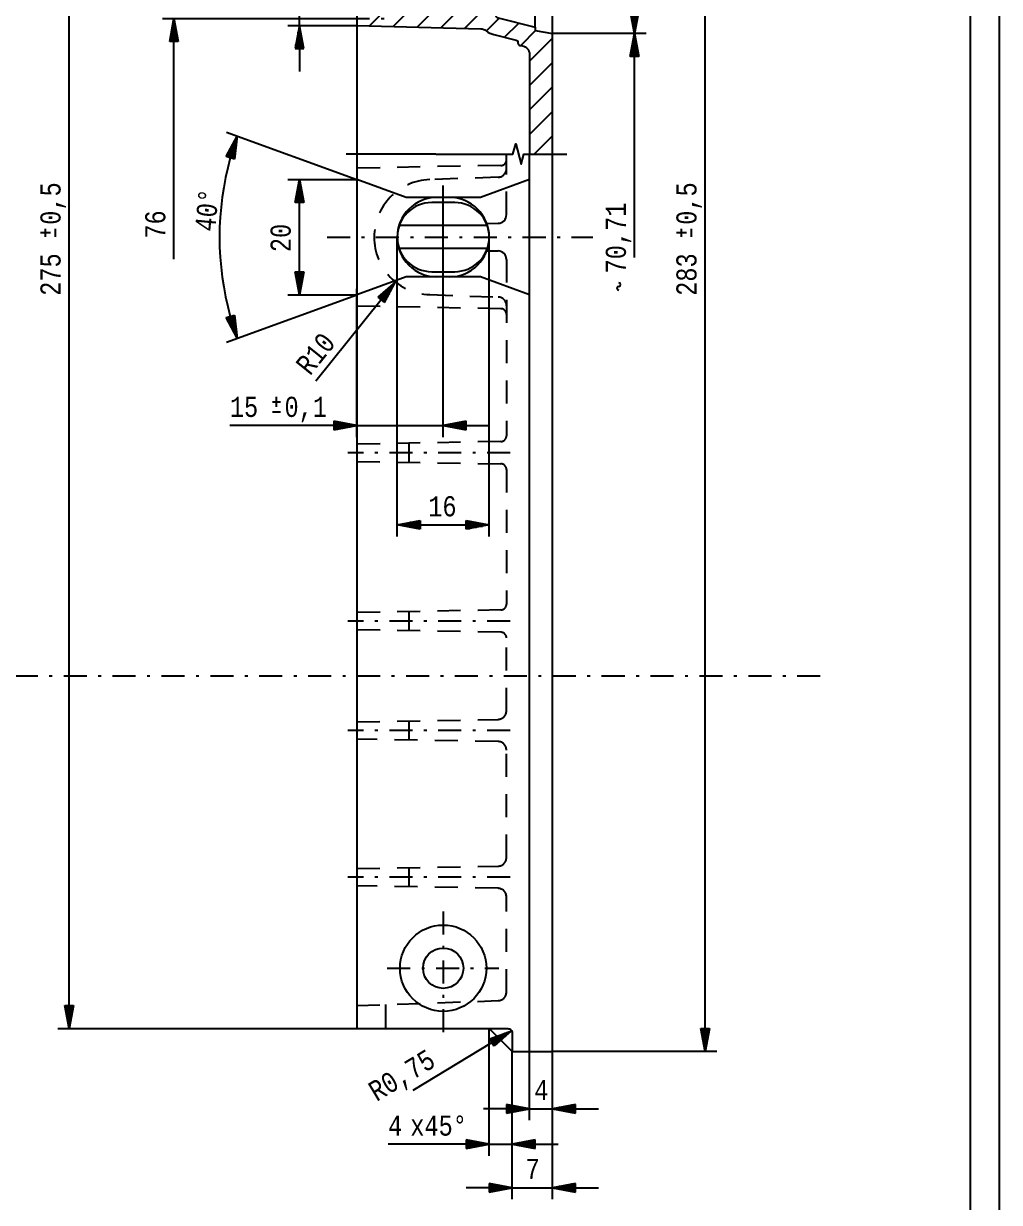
# Model space of a CAD drawing. Extents: x -39 to 802, y -19 to 575.
# Drawn here: x 632.8 to 802.5, y 85.5 to 290.3 of the extents above; entities that cross this region are included whole.
import ezdxf

# ---------------------------------------------------------------- set-up
doc = ezdxf.new("R2010")
doc.units = 0
doc.header["$MEASUREMENT"] = 0
for name, pattern in [('GESTRICHELT', [7, 4, -3]), ('STRICHPUNKT', [8.5, 4, -2, 0.5, -2]), ('STRICHPUNKT2', [18.5, 10, -4, 0.5, -4])]:
    doc.linetypes.add(name, pattern=pattern)
doc.layers.get('0').update_dxf_attribs({"linetype": 'CONTINUOUS'})
doc.layers.add('1', color=7, linetype='CONTINUOUS')
doc.layers.add('49', color=7, linetype='CONTINUOUS')
doc.styles.add('MONOTXT', font='monotxt.shx')
doc.dimstyles.new('DST_0001', dxfattribs={"dimtxt": 3.5, "dimasz": 3.5, "dimexe": 2, "dimexo": 0, "dimgap": 0.09, "dimtad": 1, "dimdsep": 46, "dimtxsty": 'MONOTXT', "dimcen": 0, "dimdle": 0.09, "dimclrd": 4, "dimclre": 4, "dimclrt": 2, "dimazin": 0, "dimtfac": 1, "dimtmove": 2, "dimatfit": 3, "dimfxl": 1, "dimtzin": 0, "dimarcsym": 0})
doc.dimstyles.new('DST_0002', dxfattribs={"dimtxt": 3.5, "dimasz": 3.5, "dimexe": 2, "dimexo": 0, "dimgap": 0.09, "dimtad": 1, "dimdsep": 46, "dimtxsty": 'MONOTXT', "dimcen": 0, "dimdle": 0.09, "dimclrd": 4, "dimclre": 4, "dimclrt": 2, "dimazin": 0, "dimtol": 1, "dimtp": 0.1, "dimtm": 0.1, "dimtfac": 1, "dimtmove": 2, "dimatfit": 3, "dimfxl": 1, "dimtzin": 0, "dimarcsym": 0})
doc.dimstyles.new('DST_0004', dxfattribs={"dimtxt": 3.5, "dimasz": 3.5, "dimexe": 2, "dimexo": 0, "dimgap": 0.09, "dimtad": 1, "dimdsep": 46, "dimtxsty": 'MONOTXT', "dimcen": 0, "dimdle": 0.09, "dimclrd": 4, "dimclre": 4, "dimclrt": 2, "dimazin": 0, "dimtfac": 1, "dimtofl": 0, "dimtmove": 2, "dimatfit": 3, "dimfxl": 1, "dimtzin": 0, "dimarcsym": 0})
doc.dimstyles.new('DST_0008', dxfattribs={"dimtxt": 3.5, "dimasz": 4, "dimexe": 2, "dimexo": 0, "dimgap": 0.09, "dimtad": 1, "dimdsep": 46, "dimtxsty": 'MONOTXT', "dimsah": 1, "dimcen": 0, "dimdle": 0.09, "dimse2": 1, "dimclrd": 4, "dimclre": 4, "dimclrt": 2, "dimazin": 0, "dimtfac": 1, "dimtmove": 2, "dimatfit": 3, "dimfxl": 1, "dimtzin": 0, "dimarcsym": 0})
doc.dimstyles.new('DST_0009', dxfattribs={"dimtxt": 3.5, "dimasz": 0, "dimexe": 2, "dimexo": 0, "dimgap": 0.09, "dimtad": 1, "dimdsep": 46, "dimtxsty": 'MONOTXT', "dimsah": 1, "dimcen": 0, "dimdle": 0.09, "dimse1": 1, "dimclrd": 4, "dimclre": 4, "dimclrt": 2, "dimazin": 0, "dimtfac": 1, "dimtmove": 2, "dimatfit": 3, "dimfxl": 1, "dimtzin": 0, "dimarcsym": 0})
doc.dimstyles.new('DST_0010', dxfattribs={"dimtxt": 3.5, "dimasz": 3.5, "dimexe": 2, "dimexo": 0, "dimgap": 0.09, "dimtad": 1, "dimdsep": 46, "dimtxsty": 'MONOTXT', "dimcen": 0, "dimdle": 0.09, "dimclrd": 4, "dimclre": 4, "dimclrt": 2, "dimazin": 0, "dimtol": 1, "dimtp": 0.5, "dimtm": 0.5, "dimtfac": 1, "dimtmove": 2, "dimatfit": 3, "dimfxl": 1, "dimtzin": 0, "dimarcsym": 0})

# ---------------------------------------------------------------- blocks, each defined once
blk = doc.blocks.new('*X73')
at = {"layer": '1', "color": 3}
for p, q in [((712.63, 385.95), (721.4, 394.71)), ((724.78, 393.86), (716.73, 385.81)), ((690.78, 389.55), (691.94, 390.71)), ((696.18, 390.71), (692.14, 386.67)), ((696.24, 386.52), (700.43, 390.71)), ((704.67, 390.71), (700.34, 386.38)), ((704.43, 386.24), (708.91, 390.71)), ((713.15, 390.71), (708.53, 386.09)), ((720.39, 385.22), (724.78, 389.61)), ((724.78, 385.37), (720.78, 381.37)), ((720.78, 377.13), (724.78, 381.13)), ((724.78, 376.89), (715.44, 367.54)), ((721.89, 369.75), (724.78, 372.64)), ((712.35, 368.69), (713.76, 370.1)), ((721.09, 368.95), (721.76, 369.63)), ((714.92, 367.03), (711.92, 364.03)), ((724.78, 368.4), (724.78, 368.4)), ((711.92, 359.78), (714.92, 362.78)), ((724.78, 364.16), (724.78, 364.16)), ((714.92, 358.54), (711.92, 355.54)), ((724.78, 359.92), (724.78, 359.92)), ((711.92, 351.3), (714.92, 354.3)), ((724.78, 355.67), (724.78, 355.67)), ((724.78, 351.43), (724.78, 351.43)), ((714.92, 350.06), (711.92, 347.06)), ((724.78, 347.19), (724.78, 347.19)), ((711.92, 342.81), (714.92, 345.81)), ((724.78, 342.94), (724.78, 342.94)), ((714.92, 341.57), (711.92, 338.57)), ((724.78, 338.7), (724.78, 338.7)), ((711.92, 334.33), (714.92, 337.33)), ((724.78, 334.46), (724.78, 334.46)), ((714.92, 333.09), (711.92, 330.09)), ((724.78, 330.22), (724.78, 330.22)), ((711.92, 325.84), (714.92, 328.84)), ((724.78, 325.97), (724.78, 325.97)), ((714.92, 324.6), (711.92, 321.6)), ((724.78, 321.73), (724.78, 321.73)), ((711.92, 317.36), (714.92, 320.36)), ((724.78, 317.49), (724.78, 317.49)), ((714.92, 316.12), (711.92, 313.12)), ((711.92, 308.87), (714.92, 311.87)), ((724.78, 313.25), (724.78, 313.25)), ((714.92, 307.63), (711.92, 304.63)), ((724.78, 309), (724.78, 309)), ((711.92, 300.39), (714.92, 303.39)), ((724.78, 304.76), (724.78, 304.76)), ((714.92, 299.14), (711.92, 296.14)), ((724.78, 300.52), (724.78, 300.52)), ((724.78, 296.28), (724.78, 296.28)), ((708.71, 292.93), (705.36, 289.58)), ((709.49, 289.47), (714.92, 294.9)), ((691.28, 292.48), (690.78, 291.97)), ((692.96, 289.91), (695.64, 292.59)), ((700, 292.7), (697.09, 289.8)), ((701.23, 289.69), (704.36, 292.82)), ((715.53, 291.26), (713.29, 289.03)), ((724.78, 292.03), (724.78, 292.03)), ((716.45, 287.94), (718.92, 290.41)), ((721.84, 289.09), (719.25, 286.5)), ((720.78, 283.79), (724.78, 287.79)), ((724.78, 283.55), (720.78, 279.55)), ((720.78, 275.31), (724.78, 279.31)), ((724.78, 275.06), (720.78, 271.06)), ((721.61, 267.65), (724.78, 270.82))]:
    blk.add_line(p, q, dxfattribs=at)
blk = doc.blocks.new('*D54')
at = {"layer": '49', "color": 4, "transparency": 16777216}
for p, q in [((666.82, 394.71), (666.82, 398.71)), ((667.57, 394.71), (666.07, 394.71)), ((666.07, 394.71), (666.82, 390.71)), ((666.22, 394.61), (666.22, 394.01)), ((666.42, 394.61), (666.42, 392.95)), ((666.62, 394.61), (666.62, 391.88)), ((666.82, 390.71), (667.57, 394.71)), ((666.82, 394.61), (666.82, 390.81)), ((667.02, 394.61), (667.02, 391.88)), ((667.22, 394.61), (667.22, 392.95)), ((667.42, 394.61), (667.42, 394.01)), ((664.82, 390.71), (690.78, 390.71)), ((666.82, 386.71), (666.82, 390.71)), ((664.82, 386.71), (690.78, 386.71)), ((666.82, 386.71), (666.07, 382.71)), ((666.62, 382.81), (666.62, 385.55)), ((667.57, 382.71), (666.82, 386.71)), ((666.82, 382.81), (666.82, 386.61)), ((667.02, 382.81), (667.02, 385.55)), ((666.22, 382.81), (666.22, 383.41)), ((666.42, 382.81), (666.42, 384.48)), ((667.22, 382.81), (667.22, 384.48)), ((667.42, 382.81), (667.42, 383.41)), ((666.07, 382.71), (667.57, 382.71)), ((666.82, 382.71), (666.82, 378.71))]:
    blk.add_line(p, q, dxfattribs=at)
at = {"layer": '49', "color": 2, "transparency": 16777216, "style": 'MONOTXT', "width": 0.812}
blk.add_text('4', height=3.5, rotation=90, dxfattribs=at).set_placement((665.32, 387.53))
blk = doc.blocks.new('*D55')
at = {"layer": '49', "color": 4, "transparency": 16777216}
for p, q in [((677.43, 391.05), (675.96, 391.3)), ((675.96, 391.3), (676.02, 387.23)), ((676.09, 391.17), (675.99, 390.58)), ((676.28, 391.14), (676, 389.5)), ((676.48, 391.11), (676.02, 388.41)), ((676.02, 387.23), (677.43, 391.05)), ((676.68, 391.07), (676.04, 387.33)), ((676.88, 391.04), (676.41, 388.35)), ((677.07, 391.01), (676.79, 389.36)), ((677.27, 390.97), (677.17, 390.38)), ((674.02, 387.3), (690.78, 386.71)), ((674.01, 386.71), (690.78, 386.71)), ((676.01, 386.71), (675.81, 382.65)), ((676.34, 382.82), (675.97, 385.53)), ((677.29, 382.85), (676.01, 386.71)), ((676.54, 382.85), (676.03, 386.61)), ((676.73, 382.88), (676.37, 385.58)), ((675.94, 382.77), (675.86, 383.36)), ((676.14, 382.8), (675.91, 384.45)), ((676.93, 382.9), (676.71, 384.55)), ((677.13, 382.93), (677.05, 383.52)), ((675.81, 382.65), (677.29, 382.85))]:
    blk.add_line(p, q, dxfattribs=at)
for radius, start, end in [(14.78, 138.2273, 162.4386), (14.77, 178, 180), (14.78, -164.4387, -148.9677)]:
    blk.add_arc((690.78, 386.71), radius, start, end, dxfattribs=at)
at = {"layer": '49', "color": 2, "transparency": 16777216, "style": 'MONOTXT', "width": 0.812}
blk.add_text('2°', height=3.5, rotation=57.8848, dxfattribs=at).set_placement((676.32, 392.69))
blk = doc.blocks.new('*D56')
at = {"layer": '49', "color": 4, "transparency": 16777216}
for p, q in [((656.99, 291.21), (688.99, 291.21)), ((658.24, 287.21), (658.99, 291.21)), ((658.99, 291.21), (659.74, 287.21)), ((658.99, 287.31), (658.99, 291.11)), ((658.59, 287.31), (658.59, 288.98)), ((658.79, 287.31), (658.79, 290.05)), ((659.19, 287.31), (659.19, 290.05)), ((659.39, 287.31), (659.39, 288.98)), ((659.74, 287.21), (658.24, 287.21)), ((658.39, 287.31), (658.39, 287.91)), ((658.99, 249.41), (658.99, 287.21)), ((659.59, 287.31), (659.59, 287.91))]:
    blk.add_line(p, q, dxfattribs=at)
at = {"layer": '49', "color": 2, "transparency": 16777216, "style": 'MONOTXT', "width": 0.812}
blk.add_text('76', height=3.5, rotation=90, dxfattribs=at).set_placement((657.49, 252.95))
blk = doc.blocks.new('*D57')
at = {"layer": '49', "color": 4, "transparency": 16777216}
for p, q in [((680.78, 296.46), (680.78, 306.3)), ((681.53, 296.46), (680.03, 296.46)), ((680.03, 296.46), (680.78, 292.46)), ((680.18, 296.36), (680.18, 295.76)), ((680.38, 296.36), (680.38, 294.7)), ((680.58, 296.36), (680.58, 293.63)), ((680.78, 292.46), (681.53, 296.46)), ((680.78, 296.36), (680.78, 292.56)), ((680.98, 296.36), (680.98, 293.63)), ((681.18, 296.36), (681.18, 294.7)), ((681.38, 296.36), (681.38, 295.76)), ((678.78, 292.46), (690.78, 292.46)), ((680.78, 289.96), (680.78, 292.46)), ((678.78, 289.96), (690.78, 289.96)), ((680.78, 289.96), (680.03, 285.96)), ((680.58, 286.06), (680.58, 288.8)), ((681.53, 285.96), (680.78, 289.96)), ((680.78, 286.06), (680.78, 289.86)), ((680.98, 286.06), (680.98, 288.8)), ((680.38, 286.06), (680.38, 287.73)), ((681.18, 286.06), (681.18, 287.73)), ((680.03, 285.96), (681.53, 285.96)), ((680.18, 286.06), (680.18, 286.66)), ((680.78, 285.96), (680.78, 281.96)), ((681.38, 286.06), (681.38, 286.66))]:
    blk.add_line(p, q, dxfattribs=at)
at = {"layer": '49', "color": 2, "transparency": 16777216, "style": 'MONOTXT', "width": 0.812}
blk.add_text('2,5', height=3.5, rotation=90, dxfattribs=at).set_placement((679.28, 298.25))
blk = doc.blocks.new('*D58')
at = {"layer": '49', "color": 4, "transparency": 16777216}
for p, q in [((741.04, 394.71), (724.78, 394.71)), ((738.29, 390.71), (739.04, 394.71)), ((738.84, 390.81), (738.84, 393.55)), ((739.04, 394.71), (739.79, 390.71)), ((739.04, 390.81), (739.04, 394.61)), ((739.24, 390.81), (739.24, 393.55)), ((738.44, 390.81), (738.44, 391.41)), ((738.64, 390.81), (738.64, 392.48)), ((739.44, 390.81), (739.44, 392.48)), ((739.64, 390.81), (739.64, 391.41)), ((739.79, 390.71), (738.29, 390.71)), ((739.04, 374.26), (739.04, 390.71)), ((739.04, 370.26), (738.29, 374.26)), ((738.29, 374.26), (739.79, 374.26)), ((738.44, 374.16), (738.44, 373.56)), ((738.64, 374.16), (738.64, 372.49)), ((738.84, 374.16), (738.84, 371.42)), ((739.79, 374.26), (739.04, 370.26)), ((739.04, 374.16), (739.04, 370.36)), ((739.24, 374.16), (739.24, 371.42)), ((739.44, 374.16), (739.44, 372.49)), ((739.64, 374.16), (739.64, 373.56)), ((741.04, 370.26), (724.78, 370.26))]:
    blk.add_line(p, q, dxfattribs=at)
at = {"layer": '49', "color": 2, "transparency": 16777216}
for centre, start, end in [((736.29, 374.81), 90, -90), ((736.29, 375.43), -90, 90)]:
    blk.add_arc(centre, 0.312, start, end, dxfattribs=at)
at = {"layer": '49', "color": 2, "transparency": 16777216, "style": 'MONOTXT', "width": 0.812}
blk.add_text('24,46', height=3.5, rotation=90, dxfattribs=at).set_placement((737.54, 377.37))
blk = doc.blocks.new('*D59')
at = {"layer": '49', "color": 4, "transparency": 16777216}
for p, q in [((741.04, 370.26), (724.78, 370.26)), ((738.29, 366.26), (739.04, 370.26)), ((738.84, 366.36), (738.84, 369.09)), ((739.04, 370.26), (739.79, 366.26)), ((739.04, 366.36), (739.04, 370.16)), ((739.24, 366.36), (739.24, 369.09)), ((738.44, 366.36), (738.44, 366.96)), ((738.64, 366.36), (738.64, 368.02)), ((739.44, 366.36), (739.44, 368.02)), ((739.64, 366.36), (739.64, 366.96)), ((739.79, 366.26), (738.29, 366.26)), ((739.04, 292.57), (739.04, 366.26)), ((739.04, 288.57), (738.29, 292.57)), ((738.29, 292.57), (739.79, 292.57)), ((738.44, 292.47), (738.44, 291.87)), ((738.64, 292.47), (738.64, 290.8)), ((738.84, 292.47), (738.84, 289.74)), ((739.79, 292.57), (739.04, 288.57)), ((739.04, 292.47), (739.04, 288.67)), ((739.24, 292.47), (739.24, 289.74)), ((739.44, 292.47), (739.44, 290.8)), ((739.64, 292.47), (739.64, 291.87)), ((741.04, 288.57), (724.78, 288.57))]:
    blk.add_line(p, q, dxfattribs=at)
at = {"layer": '49', "color": 2, "transparency": 16777216}
for centre, start, end in [((736.29, 321.73), 90, -90), ((736.29, 322.36), -90, 90)]:
    blk.add_arc(centre, 0.312, start, end, dxfattribs=at)
at = {"layer": '49', "color": 2, "transparency": 16777216, "style": 'MONOTXT', "width": 0.812}
blk.add_text('81,69', height=3.5, rotation=90, dxfattribs=at).set_placement((737.54, 324.3))
blk = doc.blocks.new('*D60')
at = {"layer": '49', "color": 4, "transparency": 16777216}
for p, q in [((741.04, 288.57), (724.78, 288.57)), ((738.29, 284.57), (739.04, 288.57)), ((738.84, 284.67), (738.84, 287.4)), ((739.04, 288.57), (739.79, 284.57)), ((739.04, 284.67), (739.04, 288.47)), ((739.24, 284.67), (739.24, 287.4)), ((738.44, 284.67), (738.44, 285.27)), ((738.64, 284.67), (738.64, 286.34)), ((739.44, 284.67), (739.44, 286.34)), ((739.64, 284.67), (739.64, 285.27)), ((739.79, 284.57), (738.29, 284.57)), ((739.04, 249.68), (739.04, 284.57))]:
    blk.add_line(p, q, dxfattribs=at)
at = {"layer": '49', "color": 2, "transparency": 16777216}
for centre, start, end in [((736.29, 244.34), 90, -90), ((736.29, 244.97), -90, 90)]:
    blk.add_arc(centre, 0.312, start, end, dxfattribs=at)
at = {"layer": '49', "color": 2, "transparency": 16777216, "style": 'MONOTXT', "width": 0.812}
blk.add_text('70,71', height=3.5, rotation=90, dxfattribs=at).set_placement((737.54, 246.91))
blk = doc.blocks.new('_UEBERST__00028')
at = {"layer": '1', "color": 1}
for p, q in [((704.48, 267.65), (688.91, 267.65)), ((724.78, 267.65), (727.28, 267.65))]:
    blk.add_line(p, q, dxfattribs=at)
blk = doc.blocks.new('BOLZEN____00029')
at = {"layer": '1', "color": 1, "linetype": 'STRICHPUNKT'}
for p, q in [((705.78, 136.07), (705.78, 113.91)), ((696.04, 126.21), (715.46, 126.21))]:
    blk.add_line(p, q, dxfattribs=at)
at = {"layer": '1'}
for radius in [7.5, 3.5]:
    blk.add_circle((705.78, 126.21), radius, dxfattribs=at)
blk = doc.blocks.new('KOPF______00030')
at = {"layer": '1', "color": 3, "linetype": 'GESTRICHELT'}
for p, q in [((716.78, 257.12), (716.78, 267.65)), ((715.8, 265.65), (690.78, 265.21)), ((699.78, 217.35), (699.78, 214.18)), ((699.78, 188.1), (699.78, 184.93)), ((699.78, 169.1), (699.78, 165.93)), ((690.78, 143.51), (715.31, 143.94)), ((699.78, 143.6), (699.78, 140.43)), ((715.31, 140.09), (690.78, 140.51)), ((695.78, 119.89), (695.78, 115.71))]:
    blk.add_line(p, q, dxfattribs=at)
at = {"layer": '1', "color": 1, "linetype": 'STRICHPUNKT'}
for p, q in [((717.42, 215.76), (689.21, 215.76)), ((717.42, 186.51), (689.21, 186.51)), ((717.42, 167.51), (689.21, 167.51)), ((717.42, 142.01), (689.21, 142.01))]:
    blk.add_line(p, q, dxfattribs=at)
at = {"layer": '1', "color": 3}
blk.add_lwpolyline([(715.32, 255.62, 0.406566), (716.78, 257.12)], format="xyb", dxfattribs=at)
at = {"layer": '1', "color": 3, "linetype": 'GESTRICHELT'}
for points in [[(713.3, 255.57), (715.32, 255.62)], [(713.3, 250.86), (715.32, 250.81)]]:
    blk.add_lwpolyline(points, dxfattribs=at)
for points in [[(716.78, 249.31), (716.78, 218.7, -0.40911), (715.8, 217.7), (690.78, 217.26)], [(716.78, 239.78, 0.40911), (715.8, 240.78), (690.78, 241.21)], [(690.78, 214.26), (715.8, 213.83, -0.40911), (716.78, 212.83), (716.78, 189.45, -0.40911), (715.8, 188.45), (690.78, 188.01)], [(690.78, 169.01), (715.31, 169.44, 0.40911), (716.78, 170.94), (716.78, 183.58, 0.40911), (715.8, 184.58), (690.78, 185.01)], [(716.78, 145.44), (716.78, 164.09, 0.409099), (715.31, 165.59), (690.78, 166.01)], [(690.78, 119.71), (715.33, 120.57, 0.404026), (716.78, 122.07), (716.78, 138.59)]]:
    blk.add_lwpolyline(points, format="xyb", dxfattribs=at)
for centre, radius, start, end in [((715.78, 266.65), 1, -88.9998, 0), ((715.28, 145.44), 1.5, -88.9998, 0), ((715.28, 138.59), 1.5, -0.0003, 88.9975)]:
    blk.add_arc(centre, radius, start, end, dxfattribs=at)
at = {"layer": '1', "color": 3}
blk.add_arc((715.28, 249.31), 1.5, 0, 88.4999, dxfattribs=at)
blk = doc.blocks.new('*D61')
at = {"layer": '49', "color": 4, "transparency": 16777216}
for p, q in [((638.78, 390.71), (690.78, 390.71)), ((640.03, 386.71), (640.78, 390.71)), ((640.58, 386.81), (640.58, 389.55)), ((640.78, 390.71), (641.53, 386.71)), ((640.78, 386.81), (640.78, 390.61)), ((640.98, 386.81), (640.98, 389.55)), ((640.18, 386.81), (640.18, 387.41)), ((640.38, 386.81), (640.38, 388.48)), ((641.18, 386.81), (641.18, 388.48)), ((641.38, 386.81), (641.38, 387.41)), ((641.53, 386.71), (640.03, 386.71)), ((640.78, 119.71), (640.78, 386.71)), ((640.78, 115.71), (640.03, 119.71)), ((640.03, 119.71), (641.53, 119.71)), ((640.18, 119.61), (640.18, 119.01)), ((640.38, 119.61), (640.38, 117.95)), ((640.58, 119.61), (640.58, 116.88)), ((641.53, 119.71), (640.78, 115.71)), ((640.78, 119.61), (640.78, 115.81)), ((640.98, 119.61), (640.98, 116.88)), ((641.18, 119.61), (641.18, 117.95)), ((641.38, 119.61), (641.38, 119.01)), ((638.78, 115.71), (690.78, 115.71))]:
    blk.add_line(p, q, dxfattribs=at)
at = {"layer": '49', "color": 1, "transparency": 16777216}
for p, q in [((637.53, 253.96), (635.78, 253.96)), ((636.66, 253.26), (636.66, 254.66)), ((638.41, 253.26), (638.41, 254.66))]:
    blk.add_line(p, q, dxfattribs=at)
at = {"layer": '49', "color": 1, "transparency": 16777216, "style": 'MONOTXT', "width": 0.812}
blk.add_text('0,5', height=3.5, rotation=90, dxfattribs=at).set_placement((639.28, 255.36))
at = {"layer": '49', "color": 2, "transparency": 16777216, "style": 'MONOTXT', "width": 0.812}
blk.add_text('275', height=3.5, rotation=90, dxfattribs=at).set_placement((639.28, 243.02))
blk = doc.blocks.new('*D62')
at = {"layer": '49', "color": 4, "transparency": 16777216}
for p, q in [((753.31, 394.71), (724.78, 394.71)), ((750.56, 390.71), (751.31, 394.71)), ((751.11, 390.81), (751.11, 393.55)), ((751.31, 394.71), (752.06, 390.71)), ((751.31, 390.81), (751.31, 394.61)), ((751.51, 390.81), (751.51, 393.55)), ((750.71, 390.81), (750.71, 391.41)), ((750.91, 390.81), (750.91, 392.48)), ((751.71, 390.81), (751.71, 392.48)), ((751.91, 390.81), (751.91, 391.41)), ((752.06, 390.71), (750.56, 390.71)), ((751.31, 115.71), (751.31, 390.71)), ((751.31, 111.71), (750.56, 115.71)), ((750.56, 115.71), (752.06, 115.71)), ((750.71, 115.61), (750.71, 115.01)), ((750.91, 115.61), (750.91, 113.95)), ((751.11, 115.61), (751.11, 112.88)), ((752.06, 115.71), (751.31, 111.71)), ((751.31, 115.61), (751.31, 111.81)), ((751.51, 115.61), (751.51, 112.88)), ((751.71, 115.61), (751.71, 113.95)), ((751.91, 115.61), (751.91, 115.01)), ((753.31, 111.71), (724.78, 111.71))]:
    blk.add_line(p, q, dxfattribs=at)
at = {"layer": '49', "color": 1, "transparency": 16777216}
for p, q in [((748.06, 253.96), (746.31, 253.96)), ((747.18, 253.26), (747.18, 254.66)), ((748.93, 253.26), (748.93, 254.66))]:
    blk.add_line(p, q, dxfattribs=at)
at = {"layer": '49', "color": 1, "transparency": 16777216, "style": 'MONOTXT', "width": 0.812}
blk.add_text('0,5', height=3.5, rotation=90, dxfattribs=at).set_placement((749.81, 255.36))
at = {"layer": '49', "color": 2, "transparency": 16777216, "style": 'MONOTXT', "width": 0.812}
blk.add_text('283', height=3.5, rotation=90, dxfattribs=at).set_placement((749.81, 243.02))
blk = doc.blocks.new('*D63')
at = {"layer": '49', "color": 4, "transparency": 16777216}
for p, q in [((720.78, 99.8), (720.78, 111.71)), ((724.78, 99.8), (724.78, 111.71)), ((720.78, 101.8), (716.78, 102.55)), ((716.78, 102.55), (716.78, 101.05)), ((716.88, 102.4), (717.48, 102.4)), ((728.78, 102.55), (724.78, 101.8)), ((728.68, 102.4), (728.08, 102.4)), ((728.78, 101.05), (728.78, 102.55)), ((716.78, 101.8), (712.78, 101.8)), ((716.78, 101.05), (720.78, 101.8)), ((716.88, 102.2), (718.55, 102.2)), ((716.88, 102), (719.62, 102)), ((716.88, 101.8), (720.68, 101.8)), ((716.88, 101.6), (719.62, 101.6)), ((716.88, 101.4), (718.55, 101.4)), ((716.88, 101.2), (717.48, 101.2)), ((720.78, 101.8), (724.78, 101.8)), ((724.78, 101.8), (728.78, 101.05)), ((728.68, 101.8), (724.88, 101.8)), ((728.68, 102), (725.95, 102)), ((728.68, 101.6), (725.95, 101.6)), ((728.68, 102.2), (727.02, 102.2)), ((728.68, 101.4), (727.02, 101.4)), ((728.68, 101.2), (728.08, 101.2)), ((728.78, 101.8), (732.78, 101.8))]:
    blk.add_line(p, q, dxfattribs=at)
at = {"layer": '49', "color": 2, "transparency": 16777216, "style": 'MONOTXT', "width": 0.812}
blk.add_text('4', height=3.5, dxfattribs=at).set_placement((721.6, 103.3))
blk = doc.blocks.new('*D64')
at = {"layer": '49', "color": 4, "transparency": 16777216}
for p, q in [((717.78, 86.07), (717.78, 111.71)), ((724.78, 86.07), (724.78, 111.71)), ((713.78, 88.07), (709.78, 88.07)), ((717.78, 88.07), (713.78, 88.82)), ((713.78, 88.82), (713.78, 87.32)), ((713.78, 87.32), (717.78, 88.07)), ((713.88, 88.67), (714.48, 88.67)), ((713.88, 88.47), (715.55, 88.47)), ((713.88, 88.27), (716.62, 88.27)), ((713.88, 88.07), (717.68, 88.07)), ((717.78, 88.07), (724.78, 88.07)), ((728.78, 88.82), (724.78, 88.07)), ((724.78, 88.07), (728.78, 87.32)), ((728.68, 88.07), (724.88, 88.07)), ((728.68, 88.27), (725.95, 88.27)), ((728.68, 88.47), (727.02, 88.47)), ((728.68, 88.67), (728.08, 88.67)), ((728.78, 87.32), (728.78, 88.82)), ((728.78, 88.07), (732.78, 88.07)), ((713.88, 87.87), (716.62, 87.87)), ((713.88, 87.67), (715.55, 87.67)), ((713.88, 87.47), (714.48, 87.47)), ((728.68, 87.87), (725.95, 87.87)), ((728.68, 87.67), (727.02, 87.67)), ((728.68, 87.47), (728.08, 87.47))]:
    blk.add_line(p, q, dxfattribs=at)
at = {"layer": '49', "color": 2, "transparency": 16777216, "style": 'MONOTXT', "width": 0.812}
blk.add_text('7', height=3.5, dxfattribs=at).set_placement((720.1, 89.57))
blk = doc.blocks.new('*D65')
at = {"layer": '49', "color": 4, "transparency": 16777216}
for p, q in [((713.78, 93.62), (713.78, 115.71)), ((717.78, 93.62), (717.78, 111.71)), ((713.78, 95.62), (709.78, 96.37)), ((709.78, 96.37), (709.78, 94.87)), ((721.78, 96.37), (717.78, 95.62)), ((721.78, 94.87), (721.78, 96.37)), ((709.78, 95.62), (696.2, 95.62)), ((709.78, 94.87), (713.78, 95.62)), ((709.88, 96.22), (710.48, 96.22)), ((709.88, 96.02), (711.55, 96.02)), ((709.88, 95.82), (712.62, 95.82)), ((709.88, 95.62), (713.68, 95.62)), ((709.88, 95.42), (712.62, 95.42)), ((709.88, 95.22), (711.55, 95.22)), ((709.88, 95.02), (710.48, 95.02)), ((713.78, 95.62), (717.78, 95.62)), ((717.78, 95.62), (721.78, 94.87)), ((721.68, 95.62), (717.88, 95.62)), ((721.68, 95.82), (718.95, 95.82)), ((721.68, 95.42), (718.95, 95.42)), ((721.68, 96.02), (720.02, 96.02)), ((721.68, 95.22), (720.02, 95.22)), ((721.68, 96.22), (721.08, 96.22)), ((721.68, 95.02), (721.08, 95.02)), ((721.78, 95.62), (725.78, 95.62))]:
    blk.add_line(p, q, dxfattribs=at)
at = {"layer": '49', "color": 2, "transparency": 16777216, "style": 'MONOTXT', "width": 0.812}
for s, p in [('4', (696.2, 97.12)), ('x45°', (700.06, 97.12))]:
    blk.add_text(s, height=3.5, dxfattribs=at).set_placement(p)
blk = doc.blocks.new('*D66')
at = {"layer": '49', "color": 4, "transparency": 16777216}
for p, q in [((713.86, 113.93), (717.67, 115.35)), ((714.23, 113.51), (716.57, 114.92)), ((714.33, 113.34), (717.59, 115.3)), ((717.67, 115.35), (714.64, 112.64)), ((700.54, 105.03), (714.25, 113.29)), ((714.64, 112.64), (713.86, 113.93)), ((714.02, 113.85), (714.54, 114.16)), ((714.13, 113.68), (715.56, 114.54)), ((714.44, 113.17), (716.78, 114.58)), ((714.54, 113), (715.97, 113.86)), ((714.64, 112.82), (715.16, 113.13))]:
    blk.add_line(p, q, dxfattribs=at)
at = {"layer": '49', "color": 2, "transparency": 16777216, "style": 'MONOTXT', "width": 0.812}
blk.add_text('R0,75', height=3.5, rotation=31.0683, dxfattribs=at).set_placement((694.2, 102.96))
blk = doc.blocks.new('*D67')
at = {"layer": '49', "color": 4, "transparency": 16777216}
for p, q in [((678.78, 263.21), (690.78, 263.21)), ((680.03, 259.21), (680.78, 263.21)), ((680.78, 263.21), (681.53, 259.21)), ((680.78, 259.31), (680.78, 263.11)), ((680.38, 259.31), (680.38, 260.98)), ((680.58, 259.31), (680.58, 262.05)), ((680.98, 259.31), (680.98, 262.05)), ((681.18, 259.31), (681.18, 260.98)), ((681.53, 259.21), (680.03, 259.21)), ((680.18, 259.31), (680.18, 259.91)), ((680.78, 247.21), (680.78, 259.21)), ((681.38, 259.31), (681.38, 259.91)), ((680.78, 243.21), (680.03, 247.21)), ((680.03, 247.21), (681.53, 247.21)), ((680.18, 247.11), (680.18, 246.51)), ((680.38, 247.11), (680.38, 245.45)), ((680.58, 247.11), (680.58, 244.38)), ((681.53, 247.21), (680.78, 243.21)), ((680.78, 247.11), (680.78, 243.31)), ((680.98, 247.11), (680.98, 244.38)), ((681.18, 247.11), (681.18, 245.45)), ((681.38, 247.11), (681.38, 246.51)), ((678.78, 243.21), (690.78, 243.21))]:
    blk.add_line(p, q, dxfattribs=at)
at = {"layer": '49', "color": 2, "transparency": 16777216, "style": 'MONOTXT', "width": 0.812}
blk.add_text('20', height=3.5, rotation=90, dxfattribs=at).set_placement((679.28, 250.61))
blk = doc.blocks.new('*D68')
at = {"layer": '49', "color": 4, "transparency": 16777216}
for p, q in [((668.06, 267.2), (669.99, 270.78)), ((668.11, 271.46), (690.78, 263.21)), ((668.8, 267.07), (669.96, 270.69)), ((669.99, 270.78), (669.48, 266.74)), ((668.42, 267.19), (668.93, 268.78)), ((668.61, 267.13), (669.44, 269.73)), ((668.99, 267.01), (669.83, 269.61)), ((669.18, 266.94), (669.69, 268.53)), ((669.48, 266.74), (668.06, 267.2)), ((668.23, 267.25), (668.41, 267.82)), ((669.37, 266.88), (669.56, 267.46)), ((668.11, 234.96), (690.78, 243.21)), ((668.06, 239.23), (669.48, 239.68)), ((669.48, 239.68), (669.99, 235.65)), ((669.99, 235.65), (668.06, 239.23)), ((668.23, 239.18), (668.41, 238.61)), ((668.42, 239.24), (668.93, 237.65)), ((668.61, 239.3), (669.44, 236.7)), ((668.8, 239.36), (669.96, 235.74)), ((668.99, 239.42), (669.83, 236.82)), ((669.18, 239.48), (669.69, 237.9)), ((669.37, 239.54), (669.56, 238.97))]:
    blk.add_line(p, q, dxfattribs=at)
blk.add_arc((718.26, 253.21), 51.36, 164.4631, -164.4631, dxfattribs=at)
at = {"layer": '49', "color": 2, "transparency": 16777216, "style": 'MONOTXT', "width": 0.812}
blk.add_text('40°', height=3.5, rotation=84.6485, dxfattribs=at).set_placement((666.11, 254.06))
blk = doc.blocks.new('*D69')
at = {"layer": '49', "color": 4, "transparency": 16777216}
for p, q in [((697.78, 201.21), (697.78, 253.21)), ((713.78, 201.21), (713.78, 253.21)), ((697.78, 203.21), (701.78, 203.96)), ((701.78, 202.46), (697.78, 203.21)), ((701.68, 203.21), (697.88, 203.21)), ((701.68, 203.41), (698.95, 203.41)), ((701.68, 203.01), (698.95, 203.01)), ((701.68, 203.61), (700.02, 203.61)), ((701.68, 202.81), (700.02, 202.81)), ((701.68, 203.81), (701.08, 203.81)), ((701.78, 203.96), (701.78, 202.46)), ((701.78, 203.21), (709.78, 203.21)), ((709.78, 202.46), (709.78, 203.96)), ((709.78, 203.96), (713.78, 203.21)), ((713.78, 203.21), (709.78, 202.46)), ((709.88, 203.81), (710.48, 203.81)), ((709.88, 203.61), (711.55, 203.61)), ((709.88, 203.41), (712.62, 203.41)), ((709.88, 203.21), (713.68, 203.21)), ((709.88, 203.01), (712.62, 203.01)), ((709.88, 202.81), (711.55, 202.81)), ((701.68, 202.61), (701.08, 202.61)), ((709.88, 202.61), (710.48, 202.61))]:
    blk.add_line(p, q, dxfattribs=at)
at = {"layer": '49', "color": 2, "transparency": 16777216, "style": 'MONOTXT', "width": 0.812}
blk.add_text('16', height=3.5, rotation=360, dxfattribs=at).set_placement((703.18, 204.71))
blk = doc.blocks.new('*D70')
at = {"layer": '49', "color": 4, "transparency": 16777216}
for p, q in [((690.78, 218.48), (690.78, 244.22)), ((705.78, 218.48), (705.78, 244.22)), ((690.78, 220.48), (686.78, 221.23)), ((686.78, 221.23), (686.78, 219.73)), ((709.78, 221.23), (705.78, 220.48)), ((709.78, 219.73), (709.78, 221.23)), ((686.78, 220.48), (668.7, 220.48)), ((686.78, 219.73), (690.78, 220.48)), ((686.88, 221.08), (687.48, 221.08)), ((686.88, 220.88), (688.55, 220.88)), ((686.88, 220.68), (689.62, 220.68)), ((686.88, 220.48), (690.68, 220.48)), ((686.88, 220.28), (689.62, 220.28)), ((686.88, 220.08), (688.55, 220.08)), ((686.88, 219.88), (687.48, 219.88)), ((690.78, 220.48), (705.78, 220.48)), ((705.78, 220.48), (709.78, 219.73)), ((709.68, 220.48), (705.88, 220.48)), ((709.68, 220.68), (706.95, 220.68)), ((709.68, 220.28), (706.95, 220.28)), ((709.68, 220.88), (708.02, 220.88)), ((709.68, 220.08), (708.02, 220.08)), ((709.68, 221.08), (709.08, 221.08)), ((709.68, 219.88), (709.08, 219.88)), ((709.78, 220.48), (713.78, 220.48))]:
    blk.add_line(p, q, dxfattribs=at)
at = {"layer": '49', "color": 1, "transparency": 16777216}
for p, q in [((676.8, 223.73), (676.8, 225.48)), ((676.1, 224.6), (677.5, 224.6)), ((676.1, 222.85), (677.5, 222.85))]:
    blk.add_line(p, q, dxfattribs=at)
at = {"layer": '49', "color": 2, "transparency": 16777216, "style": 'MONOTXT', "width": 0.812}
blk.add_text('15', height=3.5, dxfattribs=at).set_placement((668.7, 221.98))
at = {"layer": '49', "color": 1, "transparency": 16777216, "style": 'MONOTXT', "width": 0.812}
blk.add_text('0,1', height=3.5, dxfattribs=at).set_placement((678.2, 221.98))
blk = doc.blocks.new('*D71')
at = {"layer": '49', "color": 4, "transparency": 16777216}
for p, q in [((697.51, 245.43), (694.42, 242.78)), ((694.75, 242.64), (695.8, 243.94)), ((694.91, 242.51), (696.62, 244.64)), ((695.06, 242.39), (697.45, 245.35)), ((695.22, 242.26), (696.93, 244.39)), ((695.58, 241.84), (697.51, 245.43)), ((695, 242.31), (683.63, 228.2)), ((694.42, 242.78), (695.58, 241.84)), ((694.6, 242.77), (694.97, 243.23)), ((695.37, 242.14), (696.42, 243.44)), ((695.53, 242.01), (695.91, 242.48))]:
    blk.add_line(p, q, dxfattribs=at)
at = {"layer": '49', "color": 2, "transparency": 16777216, "style": 'MONOTXT', "width": 0.812}
blk.add_text('R10', height=3.5, rotation=51.1458, dxfattribs=at).set_placement((682.63, 229.01))
blk = doc.blocks.new('DINA1_____00034')
at = {"layer": '1', "color": 4}
blk.add_lwpolyline([(-38.55, -18.79), (802.45, -18.79), (802.45, 575.21), (-38.55, 575.21), (-38.55, -18.79)], dxfattribs=at)
at = {"layer": '1'}
blk.add_lwpolyline([(-33.55, -13.79), (797.45, -13.79), (797.45, 570.21), (-33.55, 570.21), (-33.55, -13.79)], dxfattribs=at)
blk = doc.blocks.new('ZBL2D00___00033')
blk.add_blockref('DINA1_____00034', (0, 0))
blk = doc.blocks.new('ALVEOLE___00027')
at = {"layer": '1'}
blk.add_line((721.764, 289.706), (721.764, 369.121), dxfattribs=at)
at = {"layer": '1', "color": 1, "linetype": 'STRICHPUNKT'}
blk.add_line((711.906, 329.414), (727.8, 329.414), dxfattribs=at)
at = {"layer": '1'}
blk.add_lwpolyline([(721.764, 369.725), (721.764, 369.121), (715.305, 367.511, 0.3443276), (714.924, 367.023), (714.924, 291.804, 0.3443276), (715.305, 291.316), (721.764, 289.706), (721.764, 289.102), (724.782, 288.57), (724.782, 370.257), (721.764, 369.725)], format="xyb", dxfattribs=at)
at = {"layer": '49'}
for base, p1, p2, dimstyle, picture, middle in [((739.038, 370.257), (724.782, 370.257), (724.782, 394.714), 'DST_0001', '*D58', (735.788, 382.485)), ((739.038, 288.57), (724.782, 288.57), (724.782, 370.257), 'DST_0001', '*D59', (735.788, 329.414)), ((739.038, 253.214), (724.782, 253.214), (724.782, 288.57), 'DST_0009', '*D60', (735.788, 252.025))]:
    dim = blk.add_linear_dim(base=base, p1=p1, p2=p2, angle=90, text='~<>', dimstyle=dimstyle, dxfattribs=at)
    dim.commit()
    dim.dimension.update_dxf_attribs({"geometry": picture, "text_midpoint": middle, "dimtype": 128})
blk = doc.blocks.new('SCHNITT___00026')
at = {"layer": '1', "color": 1, "linetype": 'STRICHPUNKT'}
blk.add_line((688.993, 291.214), (696.325, 291.214), dxfattribs=at)
at = {"layer": '1'}
blk.add_lwpolyline([(724.782, 267.646), (724.782, 394.714), (717.782, 394.714), (717.782, 391.464, -0.4142136), (717.032, 390.714), (690.782, 390.714), (690.782, 386.714), (719.335, 385.716, -0.4040261), (720.782, 384.217), (720.782, 373.857, -0.3639702), (719.543, 372.38), (719.095, 372.301, 0.3639702), (718.764, 371.907), (718.764, 371.778, -0.3443276), (718.461, 371.39), (714.579, 370.422, 0.3443276), (711.924, 367.023), (711.924, 294.478, -0.4065673), (710.463, 292.979), (690.782, 292.464), (690.782, 289.964), (712.338, 289.399, -0.1637483), (713.236, 289.07, 0.1081845), (714.579, 288.405), (718.461, 287.437, -0.3443276), (718.764, 287.049), (718.764, 286.92, 0.3639702), (719.095, 286.527), (719.543, 286.448, -0.3639702), (720.782, 284.97), (720.782, 267.646)], format="xyb", dxfattribs=at)
at = {"layer": '1', "color": 1}
blk.add_lwpolyline([(704.482, 267.646), (717.907, 267.646), (718.376, 269.396), (719.313, 265.896), (719.782, 267.646), (720.782, 267.646), (724.782, 267.646)], dxfattribs=at)
for name in ['ALVEOLE___00027', '_UEBERST__00028']:
    blk.add_blockref(name, (0, 0))
at = {"layer": '1'}
blk.add_blockref('*X73', (0, 0), dxfattribs=at)
at = {"layer": '49'}
for base, p1, p2, dimstyle, picture, middle in [((666.82, 386.714), (690.782, 386.714), (690.782, 390.714), 'DST_0001', '*D54', (663.57, 388.714)), ((680.782, 289.964), (690.782, 289.964), (690.782, 292.464), 'DST_0001', '*D57', (677.532, 299.755)), ((658.993, 291.214), (688.993, 291.214), (690.782, 253.214), 'DST_0008', '*D56', (655.743, 255.551))]:
    dim = blk.add_linear_dim(base=base, p1=p1, p2=p2, angle=90, dimstyle=dimstyle, dxfattribs=at)
    dim.commit()
    dim.dimension.update_dxf_attribs({"geometry": picture, "text_midpoint": middle, "dimtype": 128})
dim = blk.add_angular_dim_2l(base=(677.132, 392.356), line1=((690.782, 386.714), (707.897, 386.116)), line2=((690.782, 386.714), (690.882, 386.714)), dimstyle='DST_0004', dxfattribs=at)
dim.commit()
dim.dimension.update_dxf_attribs({"geometry": '*D55', "text_midpoint": (675.343, 394.263), "dimtype": 130})
blk = doc.blocks.new('RA________00031')
at = {"layer": '1'}
for p, q in [((720.782, 111.714), (720.782, 267.646)), ((717.782, 111.714), (713.782, 115.714))]:
    blk.add_line(p, q, dxfattribs=at)
blk.add_lwpolyline([(690.782, 253.214), (690.782, 119.714), (690.782, 115.714), (717.032, 115.714, -0.4142136), (717.782, 114.964), (717.782, 111.714), (724.782, 111.714), (724.782, 253.214), (724.782, 394.714), (717.782, 394.714), (717.782, 391.464, -0.4142136), (717.032, 390.714), (690.782, 390.714), (690.782, 386.714), (690.782, 253.214)], format="xyb", dxfattribs=at)
at = {"layer": '49'}
for base, p1, p2, picture, middle in [((751.308, 111.714), (724.782, 111.714), (724.782, 394.714), '*D62', (748.058, 253.214)), ((640.782, 115.714), (690.782, 115.714), (690.782, 390.714), '*D61', (637.532, 253.214))]:
    dim = blk.add_linear_dim(base=base, p1=p1, p2=p2, angle=90, dimstyle='DST_0010', dxfattribs=at)
    dim.commit()
    dim.dimension.update_dxf_attribs({"geometry": picture, "text_midpoint": middle, "dimtype": 128})
dim = blk.add_radius_dim(center=(717.032, 114.964), mpoint=(717.675, 115.351), dimstyle='DST_0001', dxfattribs=at)
dim.commit()
dim.dimension.update_dxf_attribs({"geometry": '*D66', "text_midpoint": (699.174, 107.999), "dimtype": 132})
dim = blk.add_linear_dim(base=(713.782, 95.623), p1=(713.782, 115.714), p2=(717.782, 111.714), text='<> x45°', dimstyle='DST_0001', dxfattribs=at)
dim.commit()
dim.dimension.update_dxf_attribs({"geometry": '*D65', "text_midpoint": (707.735, 98.873), "dimtype": 128})
for base, p1, picture, middle in [((717.782, 88.073), (717.782, 111.714), '*D64', (721.282, 91.323)), ((720.782, 101.803), (720.782, 111.714), '*D63', (722.782, 105.053))]:
    dim = blk.add_linear_dim(base=base, p1=p1, p2=(724.782, 111.714), dimstyle='DST_0001', dxfattribs=at)
    dim.commit()
    dim.dimension.update_dxf_attribs({"geometry": picture, "text_midpoint": middle, "dimtype": 128})
blk = doc.blocks.new('NASE______00032')
at = {"layer": '1'}
for p, q in [((713.439, 255.214), (698.125, 255.214)), ((713.439, 251.214), (698.125, 251.214))]:
    blk.add_line(p, q, dxfattribs=at)
for points in [[(720.782, 263.214), (712.249, 260.108), (699.316, 260.108), (690.782, 263.214)], [(720.782, 243.214), (712.249, 246.319), (699.316, 246.319), (690.782, 243.214)]]:
    blk.add_lwpolyline(points, dxfattribs=at)
at = {"layer": '1', "color": 3, "linetype": 'GESTRICHELT'}
blk.add_lwpolyline([(715.335, 263.623), (703.433, 263.207, 0.4040262), (693.782, 253.214, 0.4040262), (703.433, 243.22), (715.335, 242.804, -0.4040262), (716.782, 241.305)], format="xyb", dxfattribs=at)
at = {"layer": '1', "color": 1, "linetype": 'STRICHPUNKT2'}
blk.add_lwpolyline([(705.782, 244.221), (705.782, 253.214), (705.782, 262.206)], dxfattribs=at)
at = {"layer": '1'}
for points in [[(704.676, 260.108, 0.4142136), (697.782, 253.214, 0.4142136), (703.782, 247.214), (707.782, 247.214, 0.4142136), (713.782, 253.214, 0.4142136), (707.782, 259.214), (703.782, 259.214, 0.4142136), (697.782, 253.214, 0.4142136), (704.676, 246.319)], [(706.888, 246.319, 0.4142136), (713.782, 253.214, 0.4142136), (706.888, 260.108)]]:
    blk.add_lwpolyline(points, format="xyb", dxfattribs=at)
at = {"layer": '1', "color": 3, "linetype": 'GESTRICHELT'}
blk.add_arc((715.282, 265.122), 1.5, -88, 0, dxfattribs=at)
at = {"layer": '1'}
blk.add_point((705.782, 253.214), dxfattribs=at)
at = {"layer": '49'}
dim = blk.add_angular_dim_2l(base=(667.118, 258.004), line1=((718.257, 253.214), (690.782, 263.214)), line2=((718.257, 253.214), (690.782, 243.214)), dimstyle='DST_0004', dxfattribs=at)
dim.commit()
dim.dimension.update_dxf_attribs({"geometry": '*D68', "text_midpoint": (664.74, 258.227), "dimtype": 130})
dim = blk.add_linear_dim(base=(680.782, 243.214), p1=(690.782, 243.214), p2=(690.782, 263.214), angle=90, dimstyle='DST_0001', dxfattribs=at)
dim.commit()
dim.dimension.update_dxf_attribs({"geometry": '*D67', "text_midpoint": (677.532, 253.214), "dimtype": 128})
dim = blk.add_radius_dim(center=(703.782, 253.214), mpoint=(697.509, 245.426), dimstyle='DST_0004', dxfattribs=at)
dim.commit()
dim.dimension.update_dxf_attribs({"geometry": '*D71', "text_midpoint": (685.376, 235.206), "dimtype": 132})
for base, p1, p2, dimstyle, picture, middle in [((697.782, 203.214), (697.782, 253.214), (713.782, 253.214), 'DST_0001', '*D69', (705.782, 206.464)), ((690.782, 220.479), (690.782, 244.221), (705.782, 244.221), 'DST_0002', '*D70', (681.628, 223.729))]:
    dim = blk.add_linear_dim(base=base, p1=p1, p2=p2, dimstyle=dimstyle, dxfattribs=at)
    dim.commit()
    dim.dimension.update_dxf_attribs({"geometry": picture, "text_midpoint": middle, "dimtype": 128})
blk = doc.blocks.new('SA________00025')
at = {"layer": '1', "color": 1, "linetype": 'STRICHPUNKT'}
blk.add_line((685.59, 253.21), (731.8, 253.21), dxfattribs=at)
for name in ['SCHNITT___00026', 'RA________00031', 'NASE______00032', 'KOPF______00030', 'BOLZEN____00029']:
    blk.add_blockref(name, (0, 0))
blk = doc.blocks.new('ANSICHTEN_00001')
blk.add_blockref('SA________00025', (0, 0))

msp = doc.modelspace()

# ---------------------------------------------------------------- linework, layer by layer
at = {"layer": '1', "color": 1, "linetype": 'STRICHPUNKT'}
msp.add_line((2.32, 177.01), (771.6, 177.01), dxfattribs=at)

# ---------------------------------------------------------------- block references
for name in ['ZBL2D00___00033', 'ANSICHTEN_00001']:
    msp.add_blockref(name, (0, 0))

doc.saveas('drawing.dxf')
